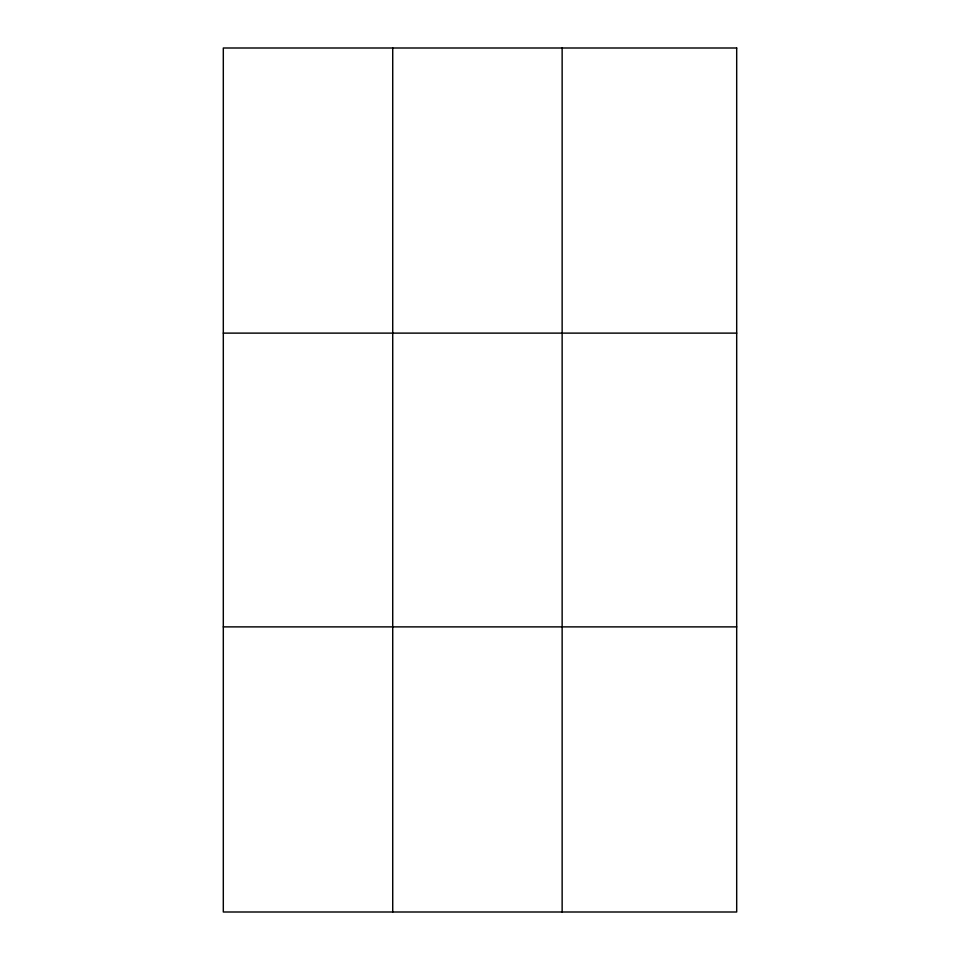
<?xml version="1.0" encoding="UTF-8"?>
<svg xmlns="http://www.w3.org/2000/svg" width="960" height="960" viewBox="0 0 960 960"><rect width="100%" height="100%" fill="white"/><g stroke="black" fill="none" stroke-linecap="round" stroke-linejoin="round"><path stroke-width="1.44" d="M392.724 912L392.724 48M562.14 912L562.14 48M223.308 333.12L736.692 333.12M223.308 626.88L736.692 626.88M736.692 48L736.692 912L223.308 912L223.308 48L736.692 48"/></g></svg>
